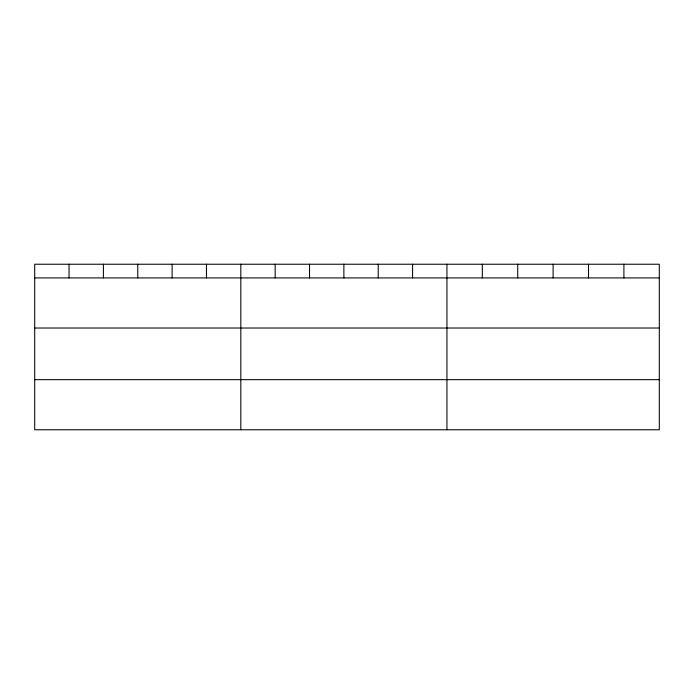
<?xml version="1.0" encoding="UTF-8"?>
<svg xmlns="http://www.w3.org/2000/svg" width="694" height="694" viewBox="0 0 694 694"><rect width="100%" height="100%" fill="white"/><g stroke="black" fill="none" stroke-linecap="round" stroke-linejoin="round"><path stroke-width="1.04" d="M659.3 328.028L659.3 264.232L34.7 264.232L34.7 429.768L659.3 429.768L659.3 328.028L34.7 328.028M34.7 277.912L659.3 277.912M34.7 379.661L659.3 379.661M623.906 264.232L623.906 277.912M588.512 264.232L588.512 277.912M553.118 264.232L553.118 277.912M517.724 264.232L517.724 277.912M482.33 264.232L482.33 277.912M446.936 264.232L446.936 429.768M412.583 264.232L412.583 277.912M378.23 264.232L378.23 277.912M343.877 264.232L343.877 277.912M309.524 264.232L309.524 277.912M275.171 264.232L275.171 277.912M240.818 264.232L240.818 429.768M206.465 264.232L206.465 277.912M172.112 264.232L172.112 277.912M137.759 264.232L137.759 277.912M103.406 264.232L103.406 277.912M69.053 264.232L69.053 277.912"/></g></svg>
